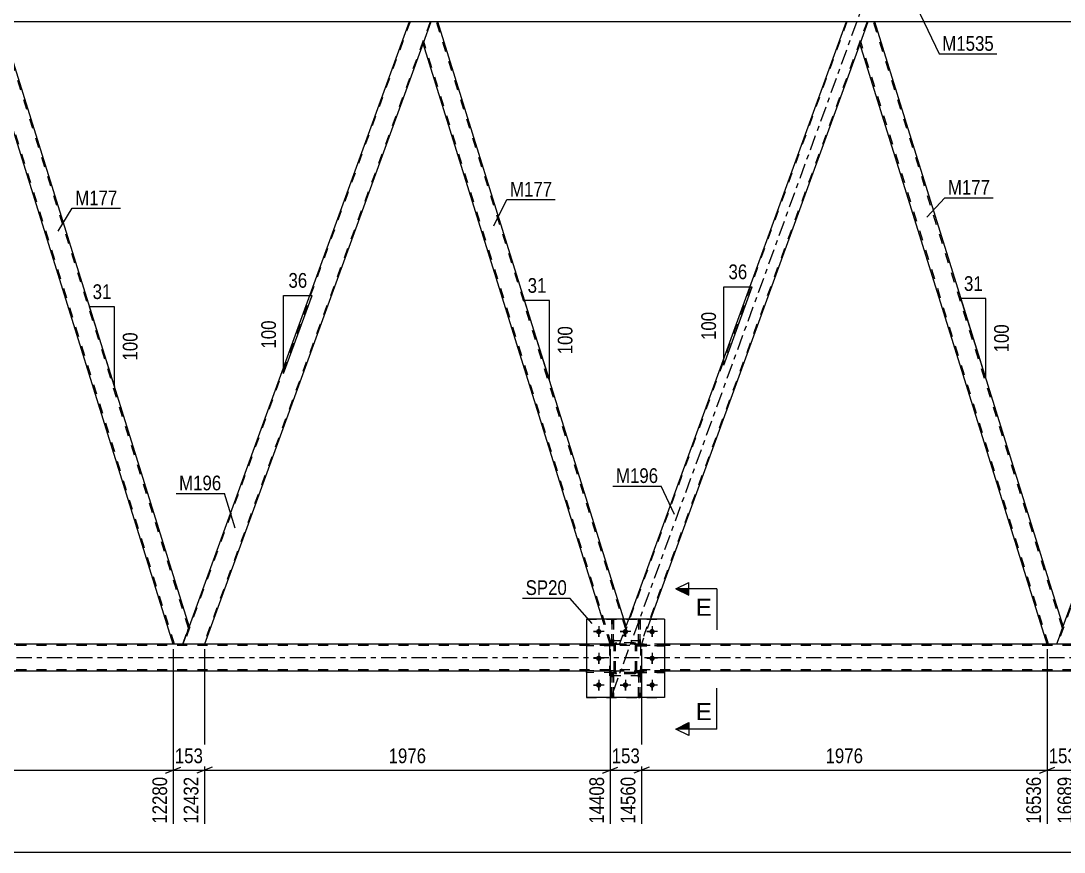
# Model space of a CAD drawing. Header units: millimetres. Extents: x 0 to 841, y 0 to 594.
# Drawn here: x 481.1 to 684.4, y 295.9 to 457.8 of the extents above; entities that cross this region are included whole.
import ezdxf

# ---------------------------------------------------------------- set-up
doc = ezdxf.new("R2010")
doc.units = ezdxf.units.MM
doc.linetypes.add('DXK_LINE_DOT2', pattern=[3.9198, 1.9599, -1.9599])
doc.linetypes.add('DXK_LINE_DOT3', pattern=[5.9187, 2.979, -0.9799, 0.9799, -0.9799])
doc.styles.add('Arial', font='ARIAL.TTF', dxfattribs={"height": 0.2})
doc.styles.add('Arial Narrow', font='ARIALN.TTF', dxfattribs={"height": 0.2})

# ---------------------------------------------------------------- blocks, each defined once
blk = doc.blocks.new('Part-318884928-3986 - 3851')
at = {"color": 7, "linetype": 'DXK_LINE_DOT2'}
for p, q in [((596.7, 336.19), (596.73, 336.37)), ((596.73, 336.37), (596.7, 336.19)), ((596.7, 331.15), (596.7, 336.19)), ((596.94, 336.19), (596.96, 336.28)), ((596.94, 331.15), (596.94, 336.19)), ((596.96, 336.28), (597.01, 336.36)), ((596.99, 336.63), (597.18, 336.67)), ((597.18, 336.67), (596.99, 336.63)), ((597.01, 336.36), (597.09, 336.41)), ((597.09, 336.41), (597.18, 336.43)), ((600.62, 336.67), (597.18, 336.67)), ((597.18, 336.43), (600.62, 336.43)), ((600.62, 336.67), (600.8, 336.63)), ((600.8, 336.63), (600.62, 336.67)), ((600.62, 336.43), (600.71, 336.41)), ((600.71, 336.41), (600.79, 336.36)), ((600.79, 336.36), (600.84, 336.28)), ((600.84, 336.28), (600.86, 336.19)), ((600.86, 331.15), (600.86, 336.19)), ((601.06, 336.37), (601.1, 336.19)), ((601.1, 336.19), (601.06, 336.37)), ((601.1, 331.15), (601.1, 336.19)), ((596.73, 330.96), (596.7, 331.15)), ((596.7, 331.15), (596.73, 330.96)), ((596.96, 331.06), (596.94, 331.15)), ((597.01, 330.98), (596.96, 331.06)), ((597.18, 330.67), (596.99, 330.7)), ((596.99, 330.7), (597.18, 330.67)), ((597.09, 330.93), (597.01, 330.98)), ((597.18, 330.91), (597.09, 330.93)), ((600.62, 330.91), (597.18, 330.91)), ((600.62, 330.67), (597.18, 330.67)), ((600.71, 330.93), (600.62, 330.91)), ((600.8, 330.7), (600.62, 330.67)), ((600.62, 330.67), (600.8, 330.7)), ((600.79, 330.98), (600.71, 330.93)), ((600.84, 331.06), (600.79, 330.98)), ((600.86, 331.15), (600.84, 331.06)), ((601.1, 331.15), (601.06, 330.96)), ((601.06, 330.96), (601.1, 331.15))]:
    blk.add_line(p, q, dxfattribs=at)
at = {"color": 7, "linetype": 'DXK_LINE_DOT3'}
blk.add_line((598.9, 333.67), (598.9, 333.67), dxfattribs=at)
at = {"color": 7, "linetype": 'DXK_LINE_DOT2'}
for centre, start, end in [((597.18, 336.19), 112.5, 157.5), ((597.18, 336.19), 112.5, 157.5), ((600.62, 336.19), 22.5, 67.5), ((600.62, 336.19), 22.5, 67.5), ((597.18, 331.15), 202.5, 247.5), ((597.18, 331.15), 202.5, 247.5), ((600.62, 331.15), 292.5, 337.5), ((600.62, 331.15), 292.5, 337.5)]:
    blk.add_arc(centre, 0.48, start, end, dxfattribs=at)
blk = doc.blocks.new('Part-318884928-3867 - 3851')
at = {"color": 7, "linetype": 'DXK_LINE_DOT3'}
blk.add_line((596.49, 327.05), (647.45, 467.06), dxfattribs=at)
at = {"color": 7, "linetype": 'DXK_LINE_DOT2'}
for p, q in [((642.07, 457.66), (597.95, 336.44)), ((645.99, 457.66), (601.87, 336.44)), ((646.16, 457.66), (644.63, 453.46)), ((597.78, 336.44), (599.54, 341.27)), ((603.79, 341.27), (602.04, 336.44)), ((602.04, 336.44), (597.78, 336.44))]:
    blk.add_line(p, q, dxfattribs=at)
at = {"color": 2, "linetype": 'Continuous'}
for p, q in [((641.9, 457.66), (599.54, 341.27)), ((646.16, 457.66), (641.9, 457.66)), ((644.63, 453.46), (603.79, 341.27))]:
    blk.add_line(p, q, dxfattribs=at)
blk = doc.blocks.new('Part-318884928-3872 - 3851')
at = {"color": 2, "linetype": 'Continuous'}
for p, q in [((646.16, 457.66), (644.63, 453.47)), ((647.48, 457.66), (646.16, 457.66)), ((684.18, 339.91), (647.48, 457.66)), ((681.07, 336.44), (644.61, 453.41)), ((644.63, 453.47), (644.63, 453.46)), ((684.16, 339.86), (683.91, 339.17)), ((684.16, 339.87), (684.16, 339.86)), ((683.91, 339.17), (682.91, 336.44))]:
    blk.add_line(p, q, dxfattribs=at)
at = {"color": 7, "linetype": 'DXK_LINE_DOT2'}
for p, q in [((684.04, 339.54), (647.22, 457.66)), ((644.63, 453.47), (644.61, 453.41)), ((681.32, 336.44), (644.75, 453.79)), ((683.91, 339.17), (684.1, 339.7)), ((684.18, 339.91), (684.16, 339.87)), ((682.91, 336.44), (681.07, 336.44))]:
    blk.add_line(p, q, dxfattribs=at)
blk = doc.blocks.new('Part-318884928-3878 - 3851')
at = {"color": 7, "linetype": 'DXK_LINE_DOT2'}
for p, q in [((727.21, 457.66), (683.09, 336.44)), ((731.12, 457.66), (687, 336.44)), ((684.16, 339.87), (682.91, 336.44)), ((687.17, 336.44), (682.91, 336.44))]:
    blk.add_line(p, q, dxfattribs=at)
at = {"color": 2, "linetype": 'Continuous'}
for p, q in [((727.04, 457.66), (684.16, 339.87)), ((731.29, 457.66), (687.17, 336.44)), ((731.29, 457.66), (727.04, 457.66))]:
    blk.add_line(p, q, dxfattribs=at)
blk = doc.blocks.new('Part-318884928-3882 - 3851')
at = {"color": 7, "linetype": 'DXK_LINE_DOT2'}
for p, q in [((596.57, 330.9), (596.25, 330.9)), ((596.25, 330.9), (596.25, 326.07)), ((596.25, 330.3), (596.57, 330.3)), ((596.57, 326.07), (596.57, 330.9)), ((596.25, 326.07), (596.57, 326.07))]:
    blk.add_line(p, q, dxfattribs=at)
blk = doc.blocks.new('Part-318884928-3887 - 3851')
at = {"color": 7, "linetype": 'DXK_LINE_DOT2'}
for p, q in [((601.9, 337.07), (595.9, 337.07)), ((595.9, 330.27), (595.9, 337.07)), ((601.9, 330.27), (601.9, 337.07)), ((601.9, 330.27), (595.9, 330.27))]:
    blk.add_line(p, q, dxfattribs=at)
blk = doc.blocks.new('Part-318884928-3893 - 3851')
at = {"color": 7, "linetype": 'DXK_LINE_DOT2'}
for p, q in [((606.5, 331.23), (601.1, 331.23)), ((601.1, 331.23), (601.1, 330.91)), ((601.1, 330.91), (606.5, 330.91)), ((601.7, 330.91), (601.7, 331.23)), ((606.5, 330.91), (606.5, 331.23))]:
    blk.add_line(p, q, dxfattribs=at)
blk = doc.blocks.new('Part-318884928-3894 - 3851')
at = {"color": 7, "linetype": 'DXK_LINE_DOT2'}
for p, q in [((606.5, 336.43), (601.1, 336.43)), ((601.1, 336.43), (601.1, 336.11)), ((601.1, 336.11), (606.5, 336.11)), ((601.7, 336.11), (601.7, 336.43)), ((606.5, 336.11), (606.5, 336.43))]:
    blk.add_line(p, q, dxfattribs=at)
blk = doc.blocks.new('Part-318884928-3897 - 3851')
at = {"color": 7, "linetype": 'DXK_LINE_DOT2'}
for p, q in [((601.77, 330.9), (601.45, 330.9)), ((601.45, 330.9), (601.45, 326.07)), ((601.45, 330.3), (601.77, 330.3)), ((601.77, 326.07), (601.77, 330.9)), ((601.45, 326.07), (601.77, 326.07))]:
    blk.add_line(p, q, dxfattribs=at)
blk = doc.blocks.new('Bolt-318884928-3964 - 3851')
at = {"color": 1, "linetype": 'Continuous'}
for p, q in [((593.7, 339.91), (593.7, 339.22)), ((598.9, 339.91), (598.9, 339.22)), ((604.1, 339.91), (604.1, 339.22)), ((592.66, 338.87), (593.35, 338.87)), ((593.7, 337.83), (593.7, 338.52)), ((594.74, 338.87), (594.05, 338.87)), ((597.86, 338.87), (598.55, 338.87)), ((598.9, 337.83), (598.9, 338.52)), ((599.94, 338.87), (599.25, 338.87)), ((603.06, 338.87), (603.75, 338.87)), ((604.1, 337.83), (604.1, 338.52)), ((605.14, 338.87), (604.45, 338.87)), ((592.66, 333.67), (593.35, 333.67)), ((593.7, 334.71), (593.7, 334.02)), ((594.74, 333.67), (594.05, 333.67)), ((603.06, 333.67), (603.75, 333.67)), ((604.1, 334.71), (604.1, 334.02)), ((605.14, 333.67), (604.45, 333.67)), ((593.7, 332.63), (593.7, 333.32)), ((604.1, 332.63), (604.1, 333.32)), ((593.7, 329.51), (593.7, 328.82)), ((598.9, 329.51), (598.9, 328.82)), ((604.1, 329.51), (604.1, 328.82)), ((592.66, 328.47), (593.35, 328.47)), ((593.7, 327.43), (593.7, 328.12)), ((594.74, 328.47), (594.05, 328.47)), ((597.86, 328.47), (598.55, 328.47)), ((598.9, 327.43), (598.9, 328.12)), ((599.94, 328.47), (599.25, 328.47)), ((603.06, 328.47), (603.75, 328.47)), ((604.1, 327.43), (604.1, 328.12)), ((605.14, 328.47), (604.45, 328.47))]:
    blk.add_line(p, q, dxfattribs=at)
blk = doc.blocks.new('Part-318884928-3977 - 3851')
at = {"color": 2, "linetype": 'Continuous'}
for p, q in [((475.89, 457.66), (474.36, 453.47)), ((477.21, 457.66), (475.89, 457.66)), ((513.91, 339.91), (477.21, 457.66)), ((510.8, 336.44), (474.34, 453.41)), ((474.36, 453.47), (474.36, 453.46)), ((513.89, 339.86), (513.64, 339.17)), ((513.89, 339.87), (513.89, 339.86)), ((513.64, 339.17), (512.65, 336.44))]:
    blk.add_line(p, q, dxfattribs=at)
at = {"color": 7, "linetype": 'DXK_LINE_DOT2'}
for p, q in [((513.77, 339.54), (476.96, 457.66)), ((474.36, 453.47), (474.34, 453.41)), ((511.05, 336.44), (474.48, 453.79)), ((513.64, 339.17), (513.83, 339.7)), ((513.91, 339.91), (513.89, 339.87)), ((512.65, 336.44), (510.8, 336.44))]:
    blk.add_line(p, q, dxfattribs=at)
blk = doc.blocks.new('Part-318884928-3918 - 3851')
at = {"color": 2, "linetype": 'Continuous'}
for p, q in [((556.77, 457.66), (477.21, 457.66)), ((641.9, 457.66), (562.34, 457.66)), ((727.04, 457.66), (647.48, 457.66))]:
    blk.add_line(p, q, dxfattribs=at)
at = {"color": 7, "linetype": 'DXK_LINE_DOT2'}
for p, q in [((562.34, 457.66), (556.77, 457.66)), ((647.48, 457.66), (641.9, 457.66))]:
    blk.add_line(p, q, dxfattribs=at)
blk = doc.blocks.new('Part-318884928-3983 - 3851')
at = {"color": 7, "linetype": 'DXK_LINE_DOT2'}
for p, q in [((601.1, 336.11), (601.1, 336.43)), ((601.1, 336.43), (606.5, 336.43)), ((606.5, 336.11), (601.1, 336.11)), ((601.7, 336.11), (601.7, 336.43)), ((606.5, 336.43), (606.5, 336.11))]:
    blk.add_line(p, q, dxfattribs=at)
blk = doc.blocks.new('Part-318884928-3919 - 3851')
at = {"color": 7, "linetype": 'DXK_LINE_DOT2'}
for p, q in [((596.7, 331.23), (591.3, 331.23)), ((591.3, 331.23), (591.3, 330.91)), ((596.7, 330.91), (591.3, 330.91)), ((596.1, 330.91), (596.1, 331.23)), ((596.7, 330.91), (596.7, 331.23))]:
    blk.add_line(p, q, dxfattribs=at)
blk = doc.blocks.new('Part-318884928-3924 - 3851')
at = {"color": 7, "linetype": 'DXK_LINE_DOT2'}
for p, q in [((556.94, 457.66), (512.82, 336.44)), ((560.85, 457.66), (516.73, 336.44)), ((561.02, 457.66), (559.49, 453.46)), ((512.65, 336.44), (513.89, 339.87)), ((516.9, 336.44), (512.65, 336.44))]:
    blk.add_line(p, q, dxfattribs=at)
at = {"color": 2, "linetype": 'Continuous'}
for p, q in [((556.77, 457.66), (513.89, 339.87)), ((561.02, 457.66), (556.77, 457.66)), ((559.49, 453.46), (516.9, 336.44))]:
    blk.add_line(p, q, dxfattribs=at)
blk = doc.blocks.new('Part-318884928-3929 - 3851')
at = {"color": 2, "linetype": 'Continuous'}
for p, q in [((606.5, 341.27), (591.3, 341.27)), ((591.3, 341.27), (591.3, 326.07)), ((606.5, 341.27), (606.5, 326.07)), ((606.5, 326.07), (591.3, 326.07))]:
    blk.add_line(p, q, dxfattribs=at)
blk = doc.blocks.new('Part-318884928-3939 - 3851')
at = {"color": 7, "linetype": 'DXK_LINE_DOT2'}
for p, q in [((596.7, 336.43), (591.3, 336.43)), ((591.3, 336.43), (591.3, 336.11)), ((596.7, 336.11), (591.3, 336.11)), ((596.1, 336.11), (596.1, 336.43)), ((596.7, 336.11), (596.7, 336.43))]:
    blk.add_line(p, q, dxfattribs=at)
blk = doc.blocks.new('Part-318884928-3944 - 3851')
at = {"color": 7, "linetype": 'DXK_LINE_DOT2'}
for p, q in [((740.89, 336.2), (65.95, 336.2)), ((606.5, 336.44), (591.3, 336.44)), ((740.89, 331.4), (65.95, 331.4)), ((606.5, 331.16), (591.3, 331.16))]:
    blk.add_line(p, q, dxfattribs=at)
at = {"color": 2, "linetype": 'Continuous'}
for p, q in [((591.3, 336.44), (351.09, 336.44)), ((740.89, 336.44), (606.5, 336.44)), ((591.3, 331.16), (351.1, 331.16)), ((740.89, 331.16), (606.5, 331.16))]:
    blk.add_line(p, q, dxfattribs=at)
at = {"color": 7, "linetype": 'DXK_LINE_DOT3'}
blk.add_line((65.95, 333.8), (740.89, 333.8), dxfattribs=at)
blk = doc.blocks.new('Bolt-318884928-3963 - 3851')
at = {"linetype": 'Continuous'}
for points in [[(594.22, 338.87, -1), (593.18, 338.87, -1)], [(599.42, 338.87, -1), (598.38, 338.87, -1)], [(604.62, 338.87, -1), (603.58, 338.87, -1)], [(594.22, 333.67, -1), (593.18, 333.67, -1)], [(604.62, 333.67, -1), (603.58, 333.67, -1)], [(594.22, 328.47, -1), (593.18, 328.47, -1)], [(599.42, 328.47, -1), (598.38, 328.47, -1)], [(604.62, 328.47, -1), (603.58, 328.47, -1)]]:
    blk.add_hatch(color=1, dxfattribs=at).paths.add_polyline_path(points)
at = {"color": 1, "linetype": 'Continuous'}
for p, q in [((593.7, 339.91), (593.7, 337.83)), ((598.9, 339.91), (598.9, 337.83)), ((604.1, 339.91), (604.1, 337.83)), ((594.74, 338.87), (592.66, 338.87)), ((599.94, 338.87), (597.86, 338.87)), ((605.14, 338.87), (603.06, 338.87)), ((594.74, 333.67), (592.66, 333.67)), ((593.7, 334.71), (593.7, 332.63)), ((605.14, 333.67), (603.06, 333.67)), ((604.1, 334.71), (604.1, 332.63)), ((593.7, 329.51), (593.7, 327.43)), ((598.9, 329.51), (598.9, 327.43)), ((604.1, 329.51), (604.1, 327.43)), ((594.74, 328.47), (592.66, 328.47)), ((599.94, 328.47), (597.86, 328.47)), ((605.14, 328.47), (603.06, 328.47))]:
    blk.add_line(p, q, dxfattribs=at)
blk = doc.blocks.new('Part-318884928-3990 - 3851')
at = {"color": 7, "linetype": 'DXK_LINE_DOT2'}
for p, q in [((596.7, 331.23), (591.3, 331.23)), ((591.3, 330.91), (591.3, 331.23)), ((596.7, 330.91), (591.3, 330.91)), ((596.1, 330.91), (596.1, 331.23)), ((596.7, 331.23), (596.7, 330.91))]:
    blk.add_line(p, q, dxfattribs=at)
blk = doc.blocks.new('Part-318884928-3991 - 3851')
at = {"color": 7, "linetype": 'DXK_LINE_DOT2'}
for p, q in [((596.7, 336.43), (591.3, 336.43)), ((591.3, 336.11), (591.3, 336.43)), ((596.7, 336.11), (591.3, 336.11)), ((596.1, 336.11), (596.1, 336.43)), ((596.7, 336.43), (596.7, 336.11))]:
    blk.add_line(p, q, dxfattribs=at)
blk = doc.blocks.new('Part-318884928-3994 - 3851')
at = {"color": 7, "linetype": 'DXK_LINE_DOT2'}
for p, q in [((596.7, 336.19), (596.73, 336.37)), ((596.73, 336.37), (596.7, 336.19)), ((596.7, 331.15), (596.7, 336.19)), ((596.94, 336.19), (596.96, 336.28)), ((596.94, 331.15), (596.94, 336.19)), ((596.96, 336.28), (597.01, 336.36)), ((596.99, 336.63), (597.18, 336.67)), ((597.18, 336.67), (596.99, 336.63)), ((597.01, 336.36), (597.09, 336.41)), ((597.09, 336.41), (597.18, 336.43)), ((600.62, 336.67), (597.18, 336.67)), ((597.18, 336.43), (600.62, 336.43)), ((600.62, 336.67), (600.8, 336.63)), ((600.8, 336.63), (600.62, 336.67)), ((600.62, 336.43), (600.71, 336.41)), ((600.71, 336.41), (600.79, 336.36)), ((600.79, 336.36), (600.84, 336.28)), ((600.84, 336.28), (600.86, 336.19)), ((600.86, 331.15), (600.86, 336.19)), ((601.06, 336.37), (601.1, 336.19)), ((601.1, 336.19), (601.06, 336.37)), ((601.1, 331.15), (601.1, 336.19)), ((596.73, 330.96), (596.7, 331.15)), ((596.7, 331.15), (596.73, 330.96)), ((596.96, 331.06), (596.94, 331.15)), ((597.01, 330.98), (596.96, 331.06)), ((597.18, 330.67), (596.99, 330.7)), ((596.99, 330.7), (597.18, 330.67)), ((597.09, 330.93), (597.01, 330.98)), ((597.18, 330.91), (597.09, 330.93)), ((600.62, 330.91), (597.18, 330.91)), ((600.62, 330.67), (597.18, 330.67)), ((600.71, 330.93), (600.62, 330.91)), ((600.8, 330.7), (600.62, 330.67)), ((600.62, 330.67), (600.8, 330.7)), ((600.79, 330.98), (600.71, 330.93)), ((600.84, 331.06), (600.79, 330.98)), ((600.86, 331.15), (600.84, 331.06)), ((601.1, 331.15), (601.06, 330.96)), ((601.06, 330.96), (601.1, 331.15))]:
    blk.add_line(p, q, dxfattribs=at)
at = {"color": 7, "linetype": 'DXK_LINE_DOT3'}
blk.add_line((598.9, 333.67), (598.9, 333.67), dxfattribs=at)
at = {"color": 7, "linetype": 'DXK_LINE_DOT2'}
for centre, start, end in [((597.18, 336.19), 112.5, 157.5), ((597.18, 336.19), 112.5, 157.5), ((600.62, 336.19), 22.5, 67.5), ((600.62, 336.19), 22.5, 67.5), ((597.18, 331.15), 202.5, 247.5), ((597.18, 331.15), 202.5, 247.5), ((600.62, 331.15), 292.5, 337.5), ((600.62, 331.15), 292.5, 337.5)]:
    blk.add_arc(centre, 0.48, start, end, dxfattribs=at)
blk = doc.blocks.new('Part-318884928-4000 - 3851')
at = {"color": 2, "linetype": 'Continuous'}
blk.add_line((596.57, 341.27), (596.25, 341.27), dxfattribs=at)
at = {"color": 7, "linetype": 'DXK_LINE_DOT2'}
for p, q in [((596.25, 341.27), (596.25, 336.42)), ((596.57, 336.42), (596.57, 341.27)), ((596.25, 337.02), (596.57, 337.02)), ((596.25, 336.42), (596.57, 336.42))]:
    blk.add_line(p, q, dxfattribs=at)
blk = doc.blocks.new('Part-318884928-4003 - 3851')
at = {"color": 2, "linetype": 'Continuous'}
blk.add_line((601.77, 341.27), (601.45, 341.27), dxfattribs=at)
at = {"color": 7, "linetype": 'DXK_LINE_DOT2'}
for p, q in [((601.45, 341.27), (601.45, 336.42)), ((601.77, 336.42), (601.77, 341.27)), ((601.45, 337.02), (601.77, 337.02)), ((601.45, 336.42), (601.77, 336.42))]:
    blk.add_line(p, q, dxfattribs=at)
blk = doc.blocks.new('Part-318884928-4022 - 3851')
at = {"color": 7, "linetype": 'DXK_LINE_DOT2'}
for p, q in [((591.3, 341.27), (606.5, 341.27)), ((591.3, 341.27), (591.3, 326.07)), ((606.5, 341.27), (606.5, 326.07)), ((591.3, 326.07), (606.5, 326.07))]:
    blk.add_line(p, q, dxfattribs=at)
blk = doc.blocks.new('Part-318884928-4024 - 3851')
at = {"color": 7, "linetype": 'DXK_LINE_DOT2'}
for p, q in [((601.1, 330.91), (601.1, 331.23)), ((601.1, 331.23), (606.5, 331.23)), ((606.5, 330.91), (601.1, 330.91)), ((601.7, 330.91), (601.7, 331.23)), ((606.5, 331.23), (606.5, 330.91))]:
    blk.add_line(p, q, dxfattribs=at)
blk = doc.blocks.new('Part-318884928-4163 - 3851')
at = {"color": 2, "linetype": 'Continuous'}
for p, q in [((561.02, 457.66), (559.5, 453.47)), ((562.34, 457.66), (561.02, 457.66)), ((598.62, 341.27), (562.34, 457.66)), ((594.43, 341.27), (559.48, 453.41)), ((559.5, 453.47), (559.49, 453.46))]:
    blk.add_line(p, q, dxfattribs=at)
at = {"color": 7, "linetype": 'DXK_LINE_DOT2'}
for p, q in [((598.91, 339.54), (562.09, 457.66)), ((559.5, 453.47), (559.48, 453.41)), ((596.19, 336.44), (559.61, 453.79)), ((595.94, 336.44), (594.43, 341.27)), ((597.78, 336.44), (599.04, 339.91)), ((599.04, 339.91), (598.62, 341.27)), ((595.94, 336.44), (597.78, 336.44))]:
    blk.add_line(p, q, dxfattribs=at)
blk = doc.blocks.new('Part-318884928-4058 - 3851')
at = {"color": 7, "linetype": 'DXK_LINE_DOT2'}
for p, q in [((601.9, 337.07), (595.9, 337.07)), ((595.9, 330.27), (595.9, 337.07)), ((601.9, 330.27), (601.9, 337.07)), ((601.9, 330.27), (595.9, 330.27))]:
    blk.add_line(p, q, dxfattribs=at)
blk = doc.blocks.new('Part-318884928-4097 - 3851')
at = {"color": 7, "linetype": 'DXK_LINE_DOT2'}
for p, q in [((601.45, 326.07), (601.45, 330.9)), ((601.45, 330.9), (601.77, 330.9)), ((601.45, 330.3), (601.77, 330.3)), ((601.77, 330.9), (601.77, 326.07)), ((601.77, 326.07), (601.45, 326.07))]:
    blk.add_line(p, q, dxfattribs=at)
blk = doc.blocks.new('Part-318884928-4100 - 3851')
at = {"color": 7, "linetype": 'DXK_LINE_DOT2'}
for p, q in [((596.25, 326.07), (596.25, 330.9)), ((596.25, 330.9), (596.57, 330.9)), ((596.25, 330.3), (596.57, 330.3)), ((596.57, 330.9), (596.57, 326.07)), ((596.57, 326.07), (596.25, 326.07))]:
    blk.add_line(p, q, dxfattribs=at)
blk = doc.blocks.new('Part-318884928-4183 - 3851')
at = {"color": 7, "linetype": 'DXK_LINE_DOT2'}
for p, q in [((601.45, 336.42), (601.45, 341.27)), ((601.45, 341.27), (601.77, 341.27)), ((601.77, 341.27), (601.77, 336.42)), ((601.45, 337.02), (601.77, 337.02)), ((601.77, 336.42), (601.45, 336.42))]:
    blk.add_line(p, q, dxfattribs=at)
blk = doc.blocks.new('Part-318884928-4186 - 3851')
at = {"color": 7, "linetype": 'DXK_LINE_DOT2'}
for p, q in [((596.25, 336.42), (596.25, 341.27)), ((596.25, 341.27), (596.57, 341.27)), ((596.57, 341.27), (596.57, 336.42)), ((596.25, 337.02), (596.57, 337.02)), ((596.57, 336.42), (596.25, 336.42))]:
    blk.add_line(p, q, dxfattribs=at)
blk = doc.blocks.new('AngleDimension-318884928-4684 - 3851')
at = {"color": 7, "linetype": 'Continuous'}
for p, q in [((666.27, 397.37), (664.29, 403.73)), ((669.11, 403.73), (664.29, 403.73)), ((669.11, 388.26), (664.29, 403.73)), ((669.11, 388.26), (669.11, 403.73))]:
    blk.add_line(p, q, dxfattribs=at)
at = {"color": 0}
for points in [[(669.13, 404.63), (669.13, 408.83), (664.27, 408.83), (664.27, 404.63)], [(674.21, 399.33), (670.01, 399.33), (670.01, 392.65), (674.21, 392.65)]]:
    blk.add_wipeout(points, dxfattribs=at)
at = {"color": 3, "style": 'Arial Narrow'}
blk.add_text('31', height=2.863, dxfattribs=at).set_placement((664.87, 405.23))
blk.add_text('100', height=2.863, rotation=90.0002, dxfattribs=at).set_placement((673.61, 393.25))
blk = doc.blocks.new('AngleDimension-318884928-5382 - 3851')
at = {"color": 7, "linetype": 'Continuous'}
for p, q in [((532.31, 404.35), (537.85, 404.35)), ((532.31, 389.13), (537.85, 404.35)), ((532.31, 389.13), (532.31, 404.35)), ((537.56, 403.54), (537.85, 404.35))]:
    blk.add_line(p, q, dxfattribs=at)
at = {"color": 0}
for points in [[(537.51, 405.25), (537.51, 409.45), (532.65, 409.45), (532.65, 405.25)], [(531.41, 400.08), (527.21, 400.08), (527.21, 393.4), (531.41, 393.4)]]:
    blk.add_wipeout(points, dxfattribs=at)
at = {"color": 3, "style": 'Arial Narrow'}
blk.add_text('36', height=2.863, dxfattribs=at).set_placement((533.25, 405.85))
blk.add_text('100', height=2.863, rotation=90.0002, dxfattribs=at).set_placement((530.81, 394))
blk = doc.blocks.new('AngleDimension-318884928-4320 - 3851')
at = {"color": 7, "linetype": 'Continuous'}
for p, q in [((584.09, 403.36), (579.27, 403.36)), ((584.09, 387.89), (579.27, 403.36)), ((584.09, 387.89), (584.09, 403.36)), ((584.11, 387.82), (584.09, 387.89))]:
    blk.add_line(p, q, dxfattribs=at)
at = {"color": 0}
for points in [[(584.11, 404.26), (584.11, 408.46), (579.25, 408.46), (579.25, 404.26)], [(589.19, 398.97), (584.99, 398.97), (584.99, 392.28), (589.19, 392.28)]]:
    blk.add_wipeout(points, dxfattribs=at)
at = {"color": 3, "style": 'Arial Narrow'}
blk.add_text('31', height=2.863, dxfattribs=at).set_placement((579.85, 404.86))
blk.add_text('100', height=2.863, rotation=90.0002, dxfattribs=at).set_placement((588.59, 392.88))
blk = doc.blocks.new('AngleDimension-318884928-4334 - 3851')
at = {"color": 7, "linetype": 'Continuous'}
for p, q in [((499.33, 402.15), (494.51, 402.15)), ((499.33, 386.68), (494.51, 402.15)), ((499.33, 386.68), (499.33, 402.15)), ((499.23, 387), (499.33, 386.68))]:
    blk.add_line(p, q, dxfattribs=at)
at = {"color": 0}
for points in [[(499.35, 403.05), (499.35, 407.25), (494.49, 407.25), (494.49, 403.05)], [(504.43, 397.76), (500.23, 397.76), (500.23, 391.07), (504.43, 391.07)]]:
    blk.add_wipeout(points, dxfattribs=at)
at = {"color": 3, "style": 'Arial Narrow'}
blk.add_text('31', height=2.863, dxfattribs=at).set_placement((495.09, 403.65))
blk.add_text('100', height=2.863, rotation=90.0002, dxfattribs=at).set_placement((503.83, 391.67))
blk = doc.blocks.new('StraightDimension-318884928-4706 - 3851')
at = {"color": 7, "linetype": 'Continuous'}
blk.add_line((55.09, 295.93), (792.62, 295.93), dxfattribs=at)
blk = doc.blocks.new('StraightDimension-318884928-4739 - 3851')
at = {"color": 7, "linetype": 'Continuous'}
for p, q in [((681.07, 335.44), (681.07, 301.46)), ((687.17, 335.44), (687.17, 301.46)), ((679.57, 311.3), (682.57, 312.5)), ((681.07, 311.9), (687.17, 311.9)), ((688.67, 312.5), (685.67, 311.3))]:
    blk.add_line(p, q, dxfattribs=at)
at = {"color": 0}
blk.add_wipeout([(687.46, 312.65), (687.46, 316.85), (680.78, 316.85), (680.78, 312.65)], dxfattribs=at)
at = {"color": 0, "linetype": 'Continuous'}
blk.add_wipeout([(686.57, 311.2), (682.37, 311.2), (682.37, 300.86), (686.57, 300.86)], dxfattribs=at)
at = {"color": 3, "style": 'Arial Narrow'}
blk.add_text('153', height=2.863, dxfattribs=at).set_placement((681.38, 313.25))
at = {"color": 3, "linetype": 'Continuous', "style": 'Arial Narrow'}
blk.add_text('16689', height=2.863, rotation=90.0002, dxfattribs=at).set_placement((685.97, 301.46))
blk = doc.blocks.new('StraightDimension-318884928-4759 - 3851')
at = {"color": 7, "linetype": 'Continuous'}
for p, q in [((602.04, 335.44), (602.04, 301.46)), ((681.07, 335.44), (681.07, 301.46)), ((603.54, 312.5), (600.54, 311.3)), ((602.04, 311.9), (681.07, 311.9)), ((679.57, 311.3), (682.57, 312.5))]:
    blk.add_line(p, q, dxfattribs=at)
at = {"color": 0}
blk.add_wipeout([(645.81, 312.65), (645.81, 316.85), (637.3, 316.85), (637.3, 312.65)], dxfattribs=at)
at = {"color": 0, "linetype": 'Continuous'}
blk.add_wipeout([(680.47, 311.2), (676.27, 311.2), (676.27, 300.86), (680.47, 300.86)], dxfattribs=at)
at = {"color": 3, "style": 'Arial Narrow'}
blk.add_text('1976', height=2.863, dxfattribs=at).set_placement((637.9, 313.25))
at = {"color": 3, "linetype": 'Continuous', "style": 'Arial Narrow'}
blk.add_text('16536', height=2.863, rotation=90.0002, dxfattribs=at).set_placement((679.87, 301.46))
blk = doc.blocks.new('StraightDimension-318884928-4778 - 3851')
at = {"color": 7, "linetype": 'Continuous'}
for p, q in [((595.94, 335.44), (595.94, 301.46)), ((602.04, 335.44), (602.04, 301.46)), ((594.44, 311.3), (597.44, 312.5)), ((595.94, 311.9), (602.04, 311.9)), ((603.54, 312.5), (600.54, 311.3))]:
    blk.add_line(p, q, dxfattribs=at)
at = {"color": 0}
blk.add_wipeout([(602.33, 312.65), (602.33, 316.85), (595.64, 316.85), (595.64, 312.65)], dxfattribs=at)
at = {"color": 0, "linetype": 'Continuous'}
blk.add_wipeout([(601.44, 311.2), (597.24, 311.2), (597.24, 300.86), (601.44, 300.86)], dxfattribs=at)
at = {"color": 3, "style": 'Arial Narrow'}
blk.add_text('153', height=2.863, dxfattribs=at).set_placement((596.24, 313.25))
at = {"color": 3, "linetype": 'Continuous', "style": 'Arial Narrow'}
blk.add_text('14560', height=2.863, rotation=90.0002, dxfattribs=at).set_placement((600.84, 301.46))
blk = doc.blocks.new('StraightDimension-318884928-4797 - 3851')
at = {"color": 7, "linetype": 'Continuous'}
for p, q in [((516.9, 335.44), (516.9, 301.46)), ((595.94, 335.44), (595.94, 301.46)), ((518.4, 312.5), (515.4, 311.3)), ((516.9, 311.9), (595.94, 311.9)), ((594.44, 311.3), (597.44, 312.5))]:
    blk.add_line(p, q, dxfattribs=at)
at = {"color": 0}
blk.add_wipeout([(560.68, 312.65), (560.68, 316.85), (552.16, 316.85), (552.16, 312.65)], dxfattribs=at)
at = {"color": 0, "linetype": 'Continuous'}
blk.add_wipeout([(595.34, 311.2), (591.14, 311.2), (591.14, 300.86), (595.34, 300.86)], dxfattribs=at)
at = {"color": 3, "style": 'Arial Narrow'}
blk.add_text('1976', height=2.863, dxfattribs=at).set_placement((552.76, 313.25))
at = {"color": 3, "linetype": 'Continuous', "style": 'Arial Narrow'}
blk.add_text('14408', height=2.863, rotation=90.0002, dxfattribs=at).set_placement((594.74, 301.46))
blk = doc.blocks.new('StraightDimension-318884928-4816 - 3851')
at = {"color": 7, "linetype": 'Continuous'}
for p, q in [((510.8, 335.44), (510.8, 301.46)), ((516.9, 335.44), (516.9, 301.46)), ((509.3, 311.3), (512.3, 312.5)), ((510.8, 311.9), (516.9, 311.9)), ((518.4, 312.5), (515.4, 311.3))]:
    blk.add_line(p, q, dxfattribs=at)
at = {"color": 0}
blk.add_wipeout([(517.19, 312.65), (517.19, 316.85), (510.51, 316.85), (510.51, 312.65)], dxfattribs=at)
at = {"color": 0, "linetype": 'Continuous'}
blk.add_wipeout([(516.3, 311.2), (512.1, 311.2), (512.1, 300.86), (516.3, 300.86)], dxfattribs=at)
at = {"color": 3, "style": 'Arial Narrow'}
blk.add_text('153', height=2.863, dxfattribs=at).set_placement((511.11, 313.25))
at = {"color": 3, "linetype": 'Continuous', "style": 'Arial Narrow'}
blk.add_text('12432', height=2.863, rotation=90.0002, dxfattribs=at).set_placement((515.7, 301.46))
blk = doc.blocks.new('StraightDimension-318884928-4835 - 3851')
at = {"color": 7, "linetype": 'Continuous'}
for p, q in [((431.77, 335.44), (431.77, 301.46)), ((510.8, 335.44), (510.8, 301.46)), ((433.27, 312.5), (430.27, 311.3)), ((431.77, 311.9), (510.8, 311.9)), ((509.3, 311.3), (512.3, 312.5))]:
    blk.add_line(p, q, dxfattribs=at)
at = {"color": 0}
blk.add_wipeout([(475.54, 312.65), (475.54, 316.85), (467.03, 316.85), (467.03, 312.65)], dxfattribs=at)
at = {"color": 0, "linetype": 'Continuous'}
blk.add_wipeout([(510.2, 311.2), (506, 311.2), (506, 300.86), (510.2, 300.86)], dxfattribs=at)
at = {"color": 3, "style": 'Arial Narrow'}
blk.add_text('1976', height=2.863, dxfattribs=at).set_placement((467.63, 313.25))
at = {"color": 3, "linetype": 'Continuous', "style": 'Arial Narrow'}
blk.add_text('12280', height=2.863, rotation=90.0002, dxfattribs=at).set_placement((509.6, 301.46))
blk = doc.blocks.new('AngleDimension-318884928-5393 - 3851')
at = {"color": 7, "linetype": 'Continuous'}
for p, q in [((618.05, 406.02), (623.59, 406.02)), ((618.05, 390.8), (623.59, 406.02)), ((618.05, 390.8), (618.05, 406.02)), ((620.81, 398.38), (623.59, 406.02))]:
    blk.add_line(p, q, dxfattribs=at)
at = {"color": 0}
for points in [[(623.25, 406.92), (623.25, 411.12), (618.39, 411.12), (618.39, 406.92)], [(617.15, 401.75), (612.95, 401.75), (612.95, 395.07), (617.15, 395.07)]]:
    blk.add_wipeout(points, dxfattribs=at)
at = {"color": 3, "style": 'Arial Narrow'}
blk.add_text('36', height=2.863, dxfattribs=at).set_placement((618.99, 407.52))
blk.add_text('100', height=2.863, rotation=90.0002, dxfattribs=at).set_placement((616.55, 395.67))
blk = doc.blocks.new('Mark-318884928-3863 - 3851')
at = {"color": 0}
blk.add_wipeout([(605.29, 367.82), (605.29, 370.82), (597.06, 370.82), (597.06, 367.82)], dxfattribs=at)
blk.add_wipeout([(605.29, 367.82), (605.29, 370.82), (597.06, 370.82), (597.06, 367.82)], dxfattribs=at)
at = {"color": 30, "linetype": 'Continuous'}
for p in [(596.46, 367.22), (608.48, 361.71)]:
    blk.add_line(p, (605.89, 367.22), dxfattribs=at)
at = {"color": 3, "style": 'Arial Narrow'}
blk.add_text('M196', height=2.863, dxfattribs=at).set_placement((597.06, 367.82))
blk = doc.blocks.new('Mark-318884928-3868 - 3851')
at = {"color": 0}
blk.add_wipeout([(669.97, 423.98), (669.97, 426.98), (661.74, 426.98), (661.74, 423.98)], dxfattribs=at)
blk.add_wipeout([(669.97, 423.98), (669.97, 426.98), (661.74, 426.98), (661.74, 423.98)], dxfattribs=at)
at = {"color": 30, "linetype": 'Continuous'}
for p, q in [((657.65, 419.62), (661.14, 423.38)), ((661.14, 423.38), (670.57, 423.38))]:
    blk.add_line(p, q, dxfattribs=at)
at = {"color": 3, "style": 'Arial Narrow'}
blk.add_text('M177', height=2.863, dxfattribs=at).set_placement((661.74, 423.98))
blk = doc.blocks.new('Mark-318884928-3973 - 3851')
at = {"color": 0}
blk.add_wipeout([(499.93, 421.92), (499.93, 424.92), (491.7, 424.92), (491.7, 421.92)], dxfattribs=at)
blk.add_wipeout([(499.93, 421.92), (499.93, 424.92), (491.7, 424.92), (491.7, 421.92)], dxfattribs=at)
at = {"color": 30, "linetype": 'Continuous'}
for p, q in [((488.39, 416.87), (491.1, 421.32)), ((491.1, 421.32), (500.53, 421.32))]:
    blk.add_line(p, q, dxfattribs=at)
at = {"color": 3, "style": 'Arial Narrow'}
blk.add_text('M177', height=2.863, dxfattribs=at).set_placement((491.7, 421.92))
blk = doc.blocks.new('Mark-318884928-3920 - 3851')
at = {"color": 0}
blk.add_wipeout([(520.16, 366.39), (520.16, 369.39), (511.94, 369.39), (511.94, 366.39)], dxfattribs=at)
blk.add_wipeout([(520.16, 366.39), (520.16, 369.39), (511.94, 369.39), (511.94, 366.39)], dxfattribs=at)
at = {"color": 30, "linetype": 'Continuous'}
for p in [(511.34, 365.79), (522.84, 359.04)]:
    blk.add_line(p, (520.76, 365.79), dxfattribs=at)
at = {"color": 3, "style": 'Arial Narrow'}
blk.add_text('M196', height=2.863, dxfattribs=at).set_placement((511.94, 366.39))
blk = doc.blocks.new('Mark-318884928-3925 - 3851')
at = {"color": 0}
blk.add_wipeout([(587.5, 346.01), (587.5, 349.01), (579.46, 349.01), (579.46, 346.01)], dxfattribs=at)
blk.add_wipeout([(587.5, 346.01), (587.5, 349.01), (579.46, 349.01), (579.46, 346.01)], dxfattribs=at)
at = {"color": 30, "linetype": 'Continuous'}
for p in [(578.86, 345.41), (592.45, 340.47)]:
    blk.add_line(p, (588.1, 345.41), dxfattribs=at)
at = {"color": 3, "style": 'Arial Narrow'}
blk.add_text('SP20', height=2.863, dxfattribs=at).set_placement((579.46, 346.01))
blk = doc.blocks.new('Mark-318884928-4159 - 3851')
at = {"color": 0}
blk.add_wipeout([(584.63, 423.61), (584.63, 426.61), (576.41, 426.61), (576.41, 423.61)], dxfattribs=at)
blk.add_wipeout([(584.63, 423.61), (584.63, 426.61), (576.41, 426.61), (576.41, 423.61)], dxfattribs=at)
at = {"color": 30, "linetype": 'Continuous'}
for p, q in [((573.29, 417.91), (575.81, 423.01)), ((575.81, 423.01), (585.23, 423.01))]:
    blk.add_line(p, q, dxfattribs=at)
at = {"color": 3, "style": 'Arial Narrow'}
blk.add_text('M177', height=2.863, dxfattribs=at).set_placement((576.41, 423.61))
blk = doc.blocks.new('Mark-318884928-4311 - 3851')
at = {"color": 0}
blk.add_wipeout([(670.69, 451.99), (670.69, 454.99), (660.64, 454.99), (660.64, 451.99)], dxfattribs=at)
blk.add_wipeout([(670.69, 451.99), (670.69, 454.99), (660.64, 454.99), (660.64, 451.99)], dxfattribs=at)
at = {"color": 30, "linetype": 'Continuous'}
for p, q in [((654.85, 462.28), (660.04, 451.39)), ((660.04, 451.39), (671.29, 451.39))]:
    blk.add_line(p, q, dxfattribs=at)
at = {"color": 3, "style": 'Arial Narrow'}
blk.add_text('M1535', height=2.863, dxfattribs=at).set_placement((660.64, 451.99))
blk = doc.blocks.new('SectionMark-318884928-5485 - 3851')
at = {"linetype": 'Continuous'}
for points in [[(611.23, 347.2), (611.23, 345.95), (608.73, 347.2)], [(611.23, 321.14), (611.23, 319.89), (608.73, 319.89)]]:
    blk.add_hatch(color=6, dxfattribs=at).paths.add_polyline_path(points)
at = {"color": 6, "linetype": 'Continuous'}
for p, q in [((608.73, 347.2), (611.23, 348.45)), ((611.23, 345.95), (611.23, 348.45)), ((616.73, 347.2), (608.73, 347.2)), ((608.73, 347.2), (611.23, 345.95)), ((608.73, 319.89), (611.23, 321.14)), ((616.73, 319.89), (608.73, 319.89)), ((611.23, 318.64), (608.73, 319.89)), ((611.23, 321.14), (611.23, 318.64))]:
    blk.add_line(p, q, dxfattribs=at)
at = {"color": 0, "linetype": 'Continuous'}
for points in [[(615.73, 341.95), (615.73, 345.45), (612.62, 345.45), (612.62, 341.95)], [(615.73, 321.64), (615.73, 325.14), (612.62, 325.14), (612.62, 321.64)]]:
    blk.add_wipeout(points, dxfattribs=at)
at = {"color": 6, "linetype": 'Continuous'}
for p, q in [((616.73, 347.2), (616.73, 339.2)), ((616.73, 319.89), (616.73, 327.89))]:
    blk.add_line(p, q, dxfattribs=at)
at = {"color": 3, "linetype": 'Continuous', "style": 'Arial'}
for p in [(612.62, 341.95), (612.62, 321.64)]:
    blk.add_text('E', height=3.34, dxfattribs=at).set_placement(p)

msp = doc.modelspace()

# ---------------------------------------------------------------- block references
for name in ['Part-318884928-3867 - 3851', 'Part-318884928-3918 - 3851', 'Part-318884928-3977 - 3851', 'Part-318884928-3924 - 3851', 'Part-318884928-4163 - 3851', 'Part-318884928-3872 - 3851', 'Part-318884928-3878 - 3851', 'Part-318884928-3929 - 3851', 'Part-318884928-4022 - 3851', 'Bolt-318884928-3964 - 3851', 'Bolt-318884928-3963 - 3851', 'Part-318884928-4000 - 3851', 'Part-318884928-4186 - 3851', 'Part-318884928-4003 - 3851', 'Part-318884928-4183 - 3851', 'Part-318884928-3944 - 3851', 'Part-318884928-3939 - 3851', 'Part-318884928-3991 - 3851', 'Part-318884928-3887 - 3851', 'Part-318884928-4058 - 3851', 'Part-318884928-3986 - 3851', 'Part-318884928-3994 - 3851', 'Part-318884928-3894 - 3851', 'Part-318884928-3983 - 3851', 'Part-318884928-3919 - 3851', 'Part-318884928-3990 - 3851', 'Part-318884928-3882 - 3851', 'Part-318884928-4100 - 3851', 'Part-318884928-3893 - 3851', 'Part-318884928-4024 - 3851', 'Part-318884928-3897 - 3851', 'Part-318884928-4097 - 3851']:
    msp.add_blockref(name, (0, 0))

# ---------------------------------------------------------------- next in the draw order: block references
for name in ['AngleDimension-318884928-5382 - 3851', 'AngleDimension-318884928-4684 - 3851', 'AngleDimension-318884928-4334 - 3851', 'AngleDimension-318884928-4320 - 3851']:
    msp.add_blockref(name, (0, 0))

# ---------------------------------------------------------------- next in the draw order: block references
msp.add_blockref('StraightDimension-318884928-4706 - 3851', (0, 0))

# ---------------------------------------------------------------- next in the draw order: block references
for name in ['Mark-318884928-4311 - 3851', 'Mark-318884928-3868 - 3851', 'Mark-318884928-3973 - 3851', 'Mark-318884928-4159 - 3851', 'AngleDimension-318884928-5393 - 3851', 'Mark-318884928-3863 - 3851', 'Mark-318884928-3920 - 3851', 'Mark-318884928-3925 - 3851', 'StraightDimension-318884928-4739 - 3851']:
    msp.add_blockref(name, (0, 0))

# ---------------------------------------------------------------- next in the draw order: block references
msp.add_blockref('StraightDimension-318884928-4759 - 3851', (0, 0))

# ---------------------------------------------------------------- next in the draw order: block references
for name in ['SectionMark-318884928-5485 - 3851', 'StraightDimension-318884928-4778 - 3851']:
    msp.add_blockref(name, (0, 0))

# ---------------------------------------------------------------- next in the draw order: block references
msp.add_blockref('StraightDimension-318884928-4797 - 3851', (0, 0))

# ---------------------------------------------------------------- next in the draw order: block references
msp.add_blockref('StraightDimension-318884928-4816 - 3851', (0, 0))

# ---------------------------------------------------------------- next in the draw order: block references
msp.add_blockref('StraightDimension-318884928-4835 - 3851', (0, 0))

doc.saveas('drawing.dxf')
